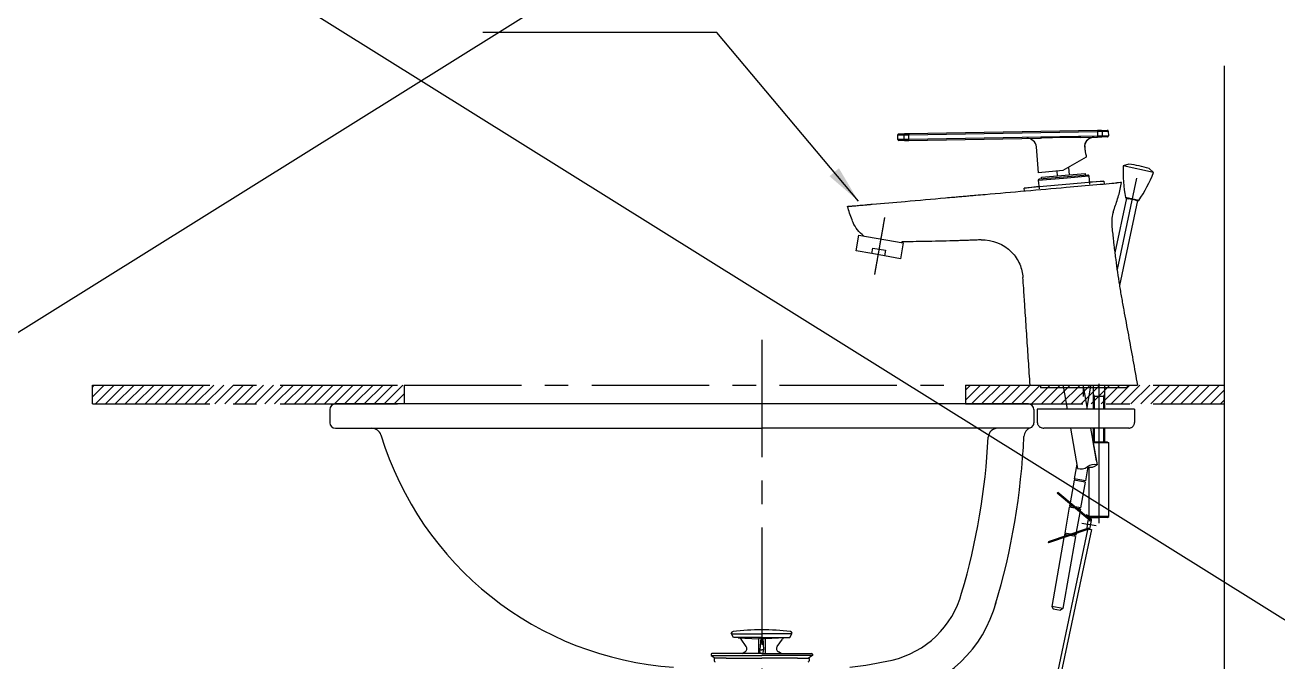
# Model space of a CAD drawing. Extents: x 283 to 7722, y -137 to 2100.
# Drawn here: x 1864 to 2531, y 672 to 1011 of the extents above; entities that cross this region are included whole.
import ezdxf

# ---------------------------------------------------------------- set-up
doc = ezdxf.new("R2010")
doc.units = 0
doc.header["$LTSCALE"] = 50
doc.header["$MEASUREMENT"] = 0
doc.linetypes.add('CENTER', pattern=[2, 1.25, -0.25, 0.25, -0.25])
doc.layers.get('0').update_dxf_attribs({"linetype": 'CONTINUOUS'})
for name, color, linetype in [('1', 1, 'CENTER'), ('3', 3, 'CONTINUOUS'), ('5', 5, 'CONTINUOUS'), ('7', 7, 'CONTINUOUS')]:
    doc.layers.add(name, color=color, linetype=linetype)
doc.styles.get("Standard").update_dxf_attribs({"font": 'NanumGothic.ttf'})
doc.dimstyles.get("Standard").update_dxf_attribs({"dimtxt": 2.5, "dimasz": 2, "dimexe": 2, "dimexo": 1, "dimgap": 2, "dimtad": 1, "dimdec": 0, "dimlfac": 10, "dimrnd": 1, "dimzin": 0, "dimdsep": 46, "dimtxsty": 'Standard', "dimcen": 0, "dimclrd": 7, "dimclre": 7, "dimclrt": 2, "dimadec": 0, "dimazin": 0, "dimtfac": 1, "dimtdec": 0, "dimtofl": 0, "dimtmove": 0, "dimatfit": 3, "dimfxl": 0, "dimtolj": 1, "dimtzin": 0, "dimarcsym": 0})

msp = doc.modelspace()

# ---------------------------------------------------------------- hatches: boundary and pattern name
h = msp.add_hatch()
h.set_pattern_fill('ANSI31', color=256, scale=30, style=0)
h.paths.add_polyline_path([(2365, 809.14283), (2503, 809.14283), (2503, 819.14283), (2365, 819.14283)])
h.paths.add_polyline_path([(1900, 809.14283), (2066, 809.14283), (2066, 819.14283), (1900, 819.14283)])

# ---------------------------------------------------------------- linework, layer by layer
for p, q in [((283.25589, -137.42071), (3867, 2100)), ((283.25589, 2100), (3867, -137.42071))]:
    msp.add_line(p, q)
at = {"ltscale": 0.5}
for p, q in [((2404.93588, 819.14283), (2404.93588, 817.66431)), ((2451.06411, 819.14283), (2451.06411, 817.66431))]:
    msp.add_line(p, q, dxfattribs=at)
at = {"layer": '1', "color": 7, "linetype": 'Continuous'}
for p, q in [((2435.27714, 954.73344), (2334.79574, 952.97954)), ((2334.80447, 952.47961), (2435.28587, 954.23352)), ((2437.51835, 954.77257), (2435.27714, 954.73344)), ((2435.27714, 954.73344), (2435.28587, 954.23352)), ((2435.28587, 954.23352), (2437.97531, 954.28047)), ((2435.28587, 954.23352), (2435.3295, 951.7339)), ((2437.51835, 954.77257), (2440.57798, 954.82597)), ((2437.97531, 954.28047), (2441.08663, 954.33478)), ((2438.01895, 951.78085), (2437.97531, 954.28047)), ((2441.08663, 954.33478), (2441.13026, 951.83516)), ((2329.00371, 952.37836), (2332.11502, 952.43267)), ((2329.04734, 949.87874), (2329.00371, 952.37836)), ((2332.15865, 949.93305), (2329.04734, 949.87874)), ((2329.4949, 952.88701), (2332.55454, 952.94042)), ((2332.61562, 949.44095), (2329.55599, 949.38754)), ((2332.11502, 952.43267), (2334.80447, 952.47961)), ((2332.11502, 952.43267), (2332.15865, 949.93305)), ((2334.8481, 949.97999), (2332.15865, 949.93305)), ((2334.79574, 952.97954), (2332.55454, 952.94042)), ((2332.61562, 949.44095), (2334.85682, 949.48007)), ((2334.79574, 952.97954), (2334.80447, 952.47961)), ((2334.8481, 949.97999), (2334.80447, 952.47961)), ((2435.3295, 951.7339), (2334.8481, 949.97999)), ((2334.85682, 949.48007), (2334.8481, 949.97999)), ((2334.85682, 949.48007), (2405.04746, 950.70525)), ((2426.42701, 951.07844), (2435.33823, 951.23398)), ((2438.01895, 951.78085), (2435.3295, 951.7339)), ((2435.33823, 951.23398), (2435.3295, 951.7339)), ((2435.33823, 951.23398), (2437.57943, 951.2731)), ((2440.63906, 951.3265), (2437.57943, 951.2731)), ((2441.13026, 951.83516), (2438.01895, 951.78085)), ((2403.97032, 932.2282), (2402.76426, 946.01347)), ((2429.25783, 941.50712), (2429.34304, 940.53319)), ((2429.34304, 940.53319), (2416.92085, 933.36123)), ((2419.93084, 935.09904), (2420.27548, 931.15983)), ((2438.7922, 927.76072), (2396.3543, 924.04789)), ((2403.81957, 928.21439), (2417.2682, 929.39099)), ((2403.81957, 928.21439), (2404.21178, 923.73151)), ((2416.92085, 933.36123), (2403.97032, 932.2282)), ((2417.22462, 929.88909), (2404.27409, 928.75606)), ((2405.5318, 929.86992), (2428.74314, 931.90065)), ((2405.61895, 928.87372), (2405.5318, 929.86992)), ((2413.99946, 930.61075), (2413.78283, 933.08679)), ((2430.17515, 931.02212), (2417.22462, 929.88909)), ((2417.2682, 929.39099), (2430.71683, 930.56759)), ((2428.74314, 931.90065), (2428.83029, 930.90445)), ((2430.71683, 930.56759), (2431.10903, 926.08472)), ((2430.99309, 927.41016), (2438.7922, 927.76072)), ((2438.7922, 927.76072), (2438.92216, 926.27518)), ((2396.3543, 924.04789), (2404.0958, 925.05696)), ((2396.48427, 922.56235), (2396.3543, 924.04789)), ((2306.76211, 890.64003), (2308.23811, 899.0109)), ((2308.23811, 899.0109), (2331.8735, 894.84334)), ((2331.8735, 894.84334), (2330.39749, 886.47248)), ((2331.16866, 895.45302), (2331.08565, 894.98227)), ((2315.20405, 889.15149), (2306.76211, 890.64003)), ((2315.20405, 889.15149), (2315.72499, 892.10592)), ((2321.95555, 887.96102), (2315.20405, 889.15149)), ((2315.72499, 892.10592), (2322.4765, 890.91544)), ((2322.4765, 890.91544), (2321.95555, 887.96102)), ((2330.39749, 886.47248), (2321.95555, 887.96102)), ((2451.06411, 817.66431), (2404.93588, 817.66431))]:
    msp.add_line(p, q, dxfattribs=at)
at = {"layer": '1', "color": 1}
msp.add_line((2256.5, 843.26651), (2256.5, 650.14283), dxfattribs=at)
at = {"layer": '1'}
for p, q in [((1900, 819.14283), (2066, 819.14283)), ((1900, 809.14283), (1900, 819.14283)), ((2066, 819.14283), (2066, 809.14283)), ((2066, 819.14283), (2365, 819.14283)), ((2365, 819.14283), (2365, 809.14283)), ((2365, 819.14283), (2503, 819.14283)), ((2503, 809.14283), (2503, 819.14283)), ((1900, 809.14283), (2066, 809.14283)), ((2365, 809.14283), (2503, 809.14283))]:
    msp.add_line(p, q, dxfattribs=at)
at = {"layer": '1', "color": 7, "linetype": 'Continuous'}
for centre, radius, start, end in [((2440.58671, 954.32605), 0.5, 1.00020906, 90.99999075), ((2329.50363, 952.38708), 0.5, 90.99999075, 181.00020906), ((2329.54726, 949.88746), 0.5, 181.00020906, 270.99999075), ((2397.78329, 945.5777), 5, 4.76016004, 90.99999075), ((2440.63034, 951.82643), 0.5, 270.99999075, 1.00020906), ((2404.31767, 928.25797), 0.5, 95.00014925, 185.00014155), ((2430.21873, 930.52401), 0.5, 5.00014155, 95.00014925), ((2464.39384, 905.51988), 21.5, 165.64525328, 185.92846745)]:
    msp.add_arc(centre, radius, start, end, dxfattribs=at)
at = {"layer": '1', "color": 7, "linetype": 'Continuous', "extrusion": (0, 0, -1)}
msp.add_arc((-2320.82406, 912.35196), 17, 305.65643169, 337.32487262, dxfattribs=at)
for centre, major_axis, ratio, start_param, end_param in [((2437.52707, 954.27264), (0.00873, -0.49992), 0.896618, 3.141592654, 4.71238898), ((2332.56326, 952.4405), (-0.00873, 0.49992), 0.896618, 4.71238898, 6.283185307), ((2332.60689, 949.94087), (-0.00873, 0.49992), 0.896618, 3.141592654, 4.71238898), ((2433.47809, 946.20075), (-0.08726, 4.99924), 0.978413, 4.644078119, 6.283185307), ((2433.62916, 946.20339), (0.08726, -4.99924), 0.999997, 1.661177217, 3.141787889), ((2437.5707, 951.77302), (0.00873, -0.49992), 0.896618, 4.71238898, 6.283185307), ((2464.39261, 905.51545), (-20.71889, 5.74262), 0.999735, 0.000012834, 0.097610156), ((2374.16602, 874.99171), (-19.98137, 7.93692), 1, 1.153488925, 1.989306429)]:
    msp.add_ellipse(centre, major_axis=major_axis, ratio=ratio, start_param=start_param, end_param=end_param, dxfattribs=at)
at = {"layer": '1', "color": 7, "linetype": 'Continuous'}
for points, knots in [([(2426.42701, 951.07844), (2425.07911, 951.05491), (2423.72908, 951.05271), (2420.74648, 951.04766), (2419.11312, 951.04646), (2416.9052, 951.02392), (2416.33052, 951.01624), (2414.66899, 950.98798), (2413.58217, 950.96173), (2410.94278, 950.88453), (2409.39031, 950.82767), (2406.90802, 950.74859), (2405.97743, 950.72149), (2405.04746, 950.70525)], [0, 0, 0, 0, 0.18944166, 0.18944166, 0.418460024, 0.418460024, 0.499035031, 0.499035031, 0.651443505, 0.651443505, 0.869303726, 0.869303726, 1, 1, 1, 1]), ([(2428.60413, 945.77434), (2428.6003, 945.56515), (2428.60139, 945.34221), (2428.61955, 944.78965), (2428.64402, 944.44721), (2428.71742, 943.79333), (2428.76669, 943.47259), (2428.87709, 942.88505), (2428.93955, 942.61072), (2429.05877, 942.13878), (2429.11673, 941.93657), (2429.20647, 941.63714), (2429.23917, 941.53605), (2429.25851, 941.47615), (2429.26116, 941.46788), (2429.26114, 941.46789)], [0, 0, 0, 0, 0.114939374, 0.114939374, 0.279353996, 0.279353996, 0.440312112, 0.440312112, 0.602680747, 0.602680747, 0.769066054, 0.769066054, 0.935926829, 0.935926829, 1, 1, 1, 1]), ([(2428.64455, 946.59469), (2428.63159, 946.43194), (2428.61994, 946.24943), (2428.60865, 945.9637), (2428.60588, 945.87022), (2428.60413, 945.77434)], [0, 0, 0, 0, 0.685433532, 0.685433532, 1, 1, 1, 1]), ([(2370.6216, 920.29967), (2372.24519, 920.44172), (2381.05985, 921.2129), (2397.07381, 922.61394), (2416.89925, 924.34844), (2429.52916, 925.45341), (2434.96567, 925.92904)], [0, 0, 0, 0, 0.075727638, 0.41110137, 0.746475102, 1, 1, 1, 1]), ([(2434.96568, 925.92904), (2437.2889, 926.13231), (2439.59474, 926.33404), (2443.51834, 926.6773), (2444.99613, 926.8066), (2445.63385, 926.86239)], [0, 0, 0, 0, 0.5, 0.5, 1, 1, 1, 1]), ([(2444.33184, 913.24936), (2445.18369, 915.45933), (2445.92894, 917.73111), (2447.1845, 922.34641), (2447.69579, 924.70009), (2448.08443, 927.07679)], [0, 0, 0, 0, 0.496999027, 0.496999027, 1, 1, 1, 1]), ([(2448.08443, 927.07679), (2448.08465, 927.07681), (2448.07915, 927.07633), (2447.97235, 927.06698), (2447.46206, 927.02234), (2446.27739, 926.91869), (2445.97284, 926.89205), (2445.63385, 926.86239)], [0, 0, 0, 0, 0.083269735, 0.083269735, 0.791492061, 0.791492061, 1, 1, 1, 1]), ([(2305.13806, 905.79838), (2304.95719, 906.23131), (2303.82721, 909.01464), (2302.87814, 911.86929), (2302.21089, 914.31451)], [0, 0, 0, 0, 0.156198051, 1, 1, 1, 1]), ([(2303.83126, 914.45627), (2303.90437, 914.46267), (2304.07819, 914.47788), (2304.53482, 914.51783), (2305.30473, 914.58519), (2306.51708, 914.69125), (2307.97674, 914.81895), (2309.63821, 914.96431), (2311.45458, 915.12323), (2313.37832, 915.29153), (2314.70029, 915.40719), (2315.36312, 915.46518)], [0, 0, 0, 0, 0.062499865, 0.125000071, 0.250000481, 0.375000892, 0.500001303, 0.625001713, 0.750002124, 0.875002535, 1, 1, 1, 1]), ([(2315.36317, 915.46518), (2321.20452, 915.97623), (2334.23572, 917.11632), (2348.62813, 918.37549), (2357.17553, 919.12329), (2358.53162, 919.24193)], [0, 0, 0, 0, 0.40612002, 0.90577848, 1, 1, 1, 1]), ([(2358.53162, 919.24193), (2359.53918, 919.33008), (2361.55451, 919.5064), (2363.56918, 919.68266), (2365.58394, 919.85893), (2367.5988, 920.03521), (2369.61429, 920.21155), (2370.6216, 920.29967)], [0, 0, 0, 0, 0.25, 0.5, 0.5, 0.75, 1, 1, 1, 1]), ([(2443.00882, 903.29927), (2443.1425, 902.01191), (2443.33871, 900.16283), (2443.60314, 897.75264), (2443.76047, 896.34845), (2443.8884, 895.22534), (2444.01774, 894.10239), (2444.18213, 892.69902), (2444.38399, 891.01552), (2444.59065, 889.33262), (2444.80233, 887.65033), (2445.23616, 884.28708), (2445.92782, 879.24748), (2446.78004, 873.66012), (2447.42716, 869.75706), (2447.81155, 867.52923), (2448.2014, 865.30236), (2448.69481, 862.51984), (2449.89878, 855.84533), (2451.75981, 845.84365), (2453.81312, 834.72792), (2455.37946, 825.82161), (2456.16644, 821.36915), (2456.55947, 819.14283)], [0, 0, 0, 0, 0.045535933, 0.065420601, 0.085305269, 0.095247603, 0.105189937, 0.125074605, 0.144959274, 0.164843942, 0.18472861, 0.204613278, 0.28415195, 0.363690622, 0.403459958, 0.423344626, 0.443229294, 0.48299863, 0.522767967, 0.681845311, 0.840922656, 0.920461328, 1, 1, 1, 1]), ([(2360.56226, 896.03157), (2355.43168, 895.87689), (2350.30024, 895.75034), (2340.89316, 895.56997), (2336.61699, 895.51227), (2332.34214, 895.4659)], [0, 0, 0, 0, 0.545543874, 0.545543874, 1, 1, 1, 1]), ([(2372.70807, 896.45119), (2371.69607, 896.41195), (2369.672, 896.33551), (2367.64777, 896.2633), (2365.62347, 896.19327), (2363.59909, 896.12543), (2361.57456, 896.06209), (2360.56226, 896.03157)], [0, 0, 0, 0, 0.25, 0.5, 0.5, 0.75, 1, 1, 1, 1]), ([(2389.53837, 890.02304), (2391.40068, 888.11847), (2392.88204, 885.87451), (2394.90537, 881.20492), (2395.45168, 878.78883), (2395.61278, 876.50378)], [0, 0, 0, 0, 0.5, 0.5, 1, 1, 1, 1]), ([(2399.44055, 819.14283), (2399.29791, 821.29026), (2399.01265, 825.5851), (2398.44213, 834.17479), (2397.72898, 844.91191), (2397.08709, 854.57531), (2396.65997, 861.01764), (2396.48204, 863.70194), (2396.33968, 865.84938), (2396.19688, 867.99679), (2395.95856, 871.54854), (2395.74962, 874.56299), (2395.61278, 876.50378)], [0, 0, 0, 0, 0.112308708, 0.224617416, 0.449234832, 0.673852248, 0.730006602, 0.786160956, 0.814238133, 0.84231531, 0.898469664, 1, 1, 1, 1]), ([(2399.44054, 819.14283), (2399.44055, 819.14283), (2399.48318, 819.14283), (2399.65334, 819.14283), (2399.81275, 819.14283), (2400.08255, 819.14283), (2400.28324, 819.14283), (2400.6888, 819.14283), (2401.42163, 819.14283), (2402.53943, 819.14283), (2403.8849, 819.14283), (2405.44742, 819.14283), (2407.2132, 819.14283), (2409.16781, 819.14283), (2412.00372, 819.14283), (2415.15014, 819.14283), (2418.53013, 819.14283), (2420.72255, 819.14283), (2422.51357, 819.14283), (2424.32562, 819.14283), (2427.5417, 819.14283), (2431.27456, 819.14283), (2434.95903, 819.14283), (2438.57383, 819.14283), (2442.89143, 819.14283), (2447.52689, 819.14283), (2451.40231, 819.14283), (2453.8389, 819.14283), (2455.06245, 819.14283), (2455.61701, 819.14283), (2456.30177, 819.14283), (2456.55946, 819.14283), (2456.55947, 819.14283)], [0, 0, 0, 0, 0.031250001, 0.031250001, 0.062500002, 0.070312502, 0.078125002, 0.093750003, 0.125000004, 0.156250004, 0.187500005, 0.218750006, 0.250000007, 0.281250008, 0.312500009, 0.375000011, 0.406250011, 0.437500012, 0.453125013, 0.468750013, 0.500000014, 0.562500016, 0.593750017, 0.625000018, 0.687500019, 0.750000021, 0.812500023, 0.875000025, 0.906250026, 0.921875026, 0.937500027, 1, 1, 1, 1])]:
    msp.add_open_spline(points, degree=3, knots=knots, dxfattribs=at)
for points, degree in [([(2302.21088, 914.3145), (2302.21089, 914.31451), (2302.75386, 914.36201), (2303.83126, 914.45627)], 3), ([(2443.67383, 911.25845), (2443.56478, 910.84907)], 1), ([(2443.00882, 903.29928), (2443.00882, 903.29927), (2443.00867, 903.29777), (2443.00836, 903.29479)], 3), ([(2443.00882, 903.29928), (2443.00882, 903.29927), (2443.00867, 903.29777), (2443.00836, 903.29479)], 3), ([(2332.34216, 895.46462), (2331.9509, 895.46069), (2331.55976, 895.45683), (2331.16866, 895.45299)], 3), ([(2373.32336, 896.47519), (2373.11827, 896.46715), (2372.91317, 896.45915), (2372.70807, 896.45119)], 3)]:
    msp.add_open_spline(points, degree=degree, dxfattribs=at)
at = {"layer": '1', "color": 1, "linetype": 'CENTER'}
msp.add_open_spline([(2316.73839, 878.11312), (2317.60663, 883.03715), (2322.07544, 908.38106)], degree=1, knots=[0, 0, 0.162681685, 1, 1], dxfattribs=at)
at = {"layer": '3', "color": 7}
for p, q in [((2398.5, 809.14283), (2029.5, 809.14283)), ((2026.5, 806.14283), (2026.5, 799.14283)), ((2401.5, 806.14283), (2401.5, 799.14283)), ((2029.5, 796.14283), (2256.5, 796.14283)), ((2399.06821, 796.14283), (2256.5, 796.14283))]:
    msp.add_line(p, q, dxfattribs=at)
at = {"layer": '3'}
for p, q in [((2241.5, 684.83724), (2240.26868, 686.96995)), ((2240.38522, 686.7681), (2256.5, 686.7681)), ((2256.5, 684.83724), (2241.5, 684.83724)), ((2244.01527, 684.65295), (2254.75, 683.95158)), ((2248.22534, 679.95795), (2245.50713, 683.81092)), ((2256.5, 684.83724), (2254.75, 683.95158)), ((2254.75, 683.95158), (2254.75, 676.23724)), ((2255.98232, 684.57525), (2255.55, 678.16737)), ((2272.61478, 686.7681), (2256.5, 686.7681)), ((2256.5, 684.83724), (2271.5, 684.83724)), ((2256.5, 684.83724), (2258.25, 683.95158)), ((2257.01768, 684.57525), (2257.45, 678.16737)), ((2268.98473, 684.65295), (2258.25, 683.95158)), ((2258.25, 683.95158), (2258.25, 676.23724)), ((2264.77466, 679.95795), (2267.49287, 683.81092)), ((2271.5, 684.83724), (2272.73132, 686.96995)), ((2229.5, 675.83724), (2229.5, 675.23724)), ((2229.5, 675.23724), (2256.5, 675.23724)), ((2229.5, 675.23724), (2231.64222, 673.73724)), ((2239.2, 676.23724), (2229.9, 676.23724)), ((2256.5, 676.23724), (2239.2, 676.23724)), ((2246.14358, 676.23724), (2247.5911, 677.07297)), ((2255.7531, 676.23724), (2255.55, 678.19157)), ((2255.55, 678.19157), (2256.5, 678.19157)), ((2257.45, 678.19157), (2256.5, 678.19157)), ((2256.5, 676.23724), (2273.8, 676.23724)), ((2283.5, 675.23724), (2256.5, 675.23724)), ((2257.2469, 676.23724), (2257.45, 678.19157)), ((2266.85642, 676.23724), (2265.4089, 677.07297)), ((2273.8, 676.23724), (2283.1, 676.23724)), ((2283.5, 675.23724), (2281.35778, 673.73724)), ((2283.5, 675.83724), (2283.5, 675.23724)), ((2231.19817, 673.53724), (2231.19817, 672.23724)), ((2237.5, 673.73724), (2231.39817, 673.73724)), ((2237.5, 673.73724), (2256.5, 673.73724)), ((2275.5, 673.73724), (2256.5, 673.73724)), ((2275.5, 673.73724), (2281.60183, 673.73724)), ((2281.80183, 673.53724), (2281.80183, 672.23724))]:
    msp.add_line(p, q, dxfattribs=at)
at = {"layer": '3', "color": 7}
for centre, radius, start, end in [((2029.5, 806.14283), 3, 90, 180), ((2398.5, 806.14283), 3, 360, 90), ((2029.5, 799.14283), 3, 180, 270), ((2048.92606, 791.14283), 5, 17.48779673, 90), ((2382.09076, 791.14283), 5, 90, 177.48567355), ((2401.12783, 791.58674), 5, 109.17644785, 177.65251712), ((2398.5, 799.14283), 3, 289.17644785, 360), ((2221.21398, 843.72671), 175.13402, 196.95796841, 266.19032236), ((2027.30378, 808.22079), 350.19782, 343.44461052, 357.24070056), ((2026.16475, 808.32822), 370.33666, 343.30742412, 357.4407157), ((2314.71702, 721.48433), 50, 282.98277212, 344.87100282), ((2314.71702, 721.48433), 69, 282.98277212, 344.87100282), ((2283.31981, 857.66739), 189.75554, 276.08127619, 282.98277212)]:
    msp.add_arc(centre, radius, start, end, dxfattribs=at)
at = {"layer": '3'}
for centre, radius, start, end in [((2241.35, 686.7681), 1.1, 97.32041367, 169.42619898), ((2256.5, 568.83724), 120, 90, 97.32041367), ((2256.5, 568.83724), 120, 82.67958633, 90), ((2271.65, 686.7681), 1.1, 10.57380102, 82.67958633), ((2243.87289, 682.65799), 2, 35.20232507, 86.26180949), ((2269.12711, 682.65799), 2, 93.73819051, 144.79767493), ((2229.9, 675.83724), 0.4, 90, 180), ((2246.5911, 678.80502), 2, 300, 35.20232507), ((2266.4089, 678.80502), 2, 144.79767493, 240), ((2283.1, 675.83724), 0.4, 0, 90), ((2231.39817, 673.53724), 0.2, 90, 180), ((2231.69817, 672.23724), 0.5, 180, 270), ((2281.30183, 672.23724), 0.5, 270, 0), ((2281.60183, 673.53724), 0.2, 0, 90)]:
    msp.add_arc(centre, radius, start, end, dxfattribs=at)
at = {"layer": '5'}
for p, q in [((2503, 819.14283), (2503, 989.14283)), ((2503, 59.14283), (2503, 809.14283))]:
    msp.add_line(p, q, dxfattribs=at)
at = {"layer": '7'}
for p, q in [((2452.03423, 936.73641), (2449.03246, 935.84095)), ((2465.17189, 932.4104), (2449.03246, 935.84095)), ((2452.03423, 936.73641), (2452.06455, 936.72997)), ((2462.76353, 934.45583), (2462.79385, 934.44938)), ((2462.79385, 934.44938), (2465.17189, 932.4104)), ((2456.08076, 929.32033), (2445.74059, 880.67362)), ((2450.73719, 918.60997), (2444.56296, 889.56253)), ((2456.60607, 917.3625), (2447.01738, 872.25125)), ((2457.28561, 917.53088), (2450.18488, 919.04019)), ((2450.57202, 918.64508), (2451.71533, 918.40206)), ((2455.62793, 917.57042), (2451.71533, 918.40206)), ((2455.62793, 917.57042), (2456.77124, 917.3274)), ((2416.9952, 818.64283), (2419.17626, 806.27346)), ((2427.65718, 818.64283), (2429.83824, 806.27346)), ((2427.9039, 813.01189), (2427.9039, 818.64283)), ((2431.65894, 818.64283), (2429.65806, 807.29529)), ((2433.17013, 806.27346), (2433.17013, 818.64283)), ((2433.17013, 806.27346), (2433.17013, 818.64283)), ((2433.67013, 813.20538), (2433.17013, 814.07141)), ((2436.17013, 745.64006), (2436.17013, 819.80057)), ((2438.67013, 813.20538), (2439.17013, 814.07141)), ((2439.17013, 806.27346), (2439.17013, 818.64283)), ((2439.17013, 806.27346), (2439.17013, 818.64283)), ((2433.17013, 813.20538), (2439.17013, 813.20538)), ((2433.67013, 806.27346), (2433.67013, 813.20538)), ((2438.67013, 806.27346), (2438.67013, 813.20538)), ((2403.28015, 806.27346), (2403.28015, 799.27346)), ((2455.06011, 806.27346), (2403.28015, 806.27346)), ((2455.06011, 806.27346), (2455.06011, 799.27346)), ((2452.06011, 796.27346), (2406.74681, 796.27346)), ((2420.93953, 796.27346), (2424.72886, 774.78307)), ((2431.60151, 796.27346), (2435.06934, 776.60638)), ((2433.17013, 788.72674), (2433.17013, 796.27346)), ((2433.67013, 788.72674), (2433.67013, 796.27346)), ((2438.67013, 788.72674), (2438.67013, 796.27346)), ((2439.17013, 788.72674), (2439.17013, 796.27346)), ((2432.70434, 790.01898), (2434.66755, 778.88505)), ((2440.67013, 788.72674), (2432.9322, 788.72674)), ((2441.36628, 788.32482), (2433.00307, 788.32482)), ((2440.67013, 788.72674), (2441.36628, 788.32482)), ((2441.36628, 749.12867), (2441.36628, 788.32482)), ((2424.32707, 777.06174), (2422.95489, 769.27973)), ((2430.16517, 775.61863), (2428.86374, 768.23784)), ((2430.97398, 749.12867), (2430.97398, 775.4695)), ((2422.83334, 768.59036), (2420.70181, 756.50185)), ((2425.78776, 768.06942), (2422.83334, 768.59036)), ((2425.90932, 768.75878), (2422.95489, 769.27973)), ((2423.32574, 768.50354), (2423.4473, 769.1929)), ((2428.74218, 767.54847), (2425.78776, 768.06942)), ((2428.86374, 768.23784), (2425.90932, 768.75878)), ((2428.74218, 767.54847), (2426.31111, 753.76117)), ((2428.24978, 767.6353), (2428.37133, 768.32466)), ((2413.7657, 761.51902), (2414.15056, 761.97933)), ((2431.16922, 746.96799), (2413.7657, 761.51902)), ((2431.55408, 747.42829), (2414.15056, 761.97933)), ((2420.28071, 754.11369), (2417.84964, 740.32638)), ((2423.23513, 753.59274), (2420.28071, 754.11369)), ((2420.58162, 755.82025), (2420.40226, 754.80305)), ((2422.17129, 754.49113), (2420.40226, 754.80305)), ((2420.77311, 754.02686), (2420.89467, 754.71623)), ((2426.31111, 753.76117), (2423.35669, 754.28211)), ((2423.24864, 753.59036), (2423.23513, 753.59274)), ((2425.89138, 751.38077), (2424.02964, 740.82233)), ((2426.18956, 753.0718), (2424.43403, 753.38135)), ((2425.69715, 753.15862), (2425.81871, 753.84799)), ((2426.18956, 753.0718), (2426.01157, 752.06237)), ((2429.4244, 749.991), (2429.03954, 749.53069)), ((2431.76141, 748.03703), (2429.4244, 749.991)), ((2441.36628, 749.12867), (2430.97398, 749.12867)), ((2431.67013, 748.72674), (2430.97398, 749.12867)), ((2431.16922, 746.96799), (2431.55408, 747.42829)), ((2431.55408, 747.42829), (2431.46376, 746.91605)), ((2431.67013, 748.72674), (2432.67013, 748.72674)), ((2432.67013, 748.72674), (2436.17013, 748.72674)), ((2440.67013, 748.72674), (2436.17013, 748.72674)), ((2440.67013, 748.72674), (2441.36628, 749.12867)), ((2430.07109, 742.12683), (2391.50452, 559.81576)), ((2432.09557, 742.23522), (2393.41838, 559.4109)), ((2430.47956, 743.03049), (2409.01735, 735.6828)), ((2430.71214, 742.47593), (2409.21169, 735.11514)), ((2426.97861, 745.67605), (2434.66177, 744.3213)), ((2430.2658, 747.12728), (2429.57121, 743.18805)), ((2429.57121, 743.18805), (2430.76917, 742.97682)), ((2430.2658, 747.12728), (2431.46376, 746.91605)), ((2430.47956, 743.03049), (2430.6739, 742.46284)), ((2430.67884, 742.46458), (2430.76917, 742.97682)), ((2430.71684, 742.47833), (2432.09557, 742.23522)), ((2431.26973, 742.36039), (2432.10478, 747.09621)), ((2409.01735, 735.6828), (2409.21169, 735.11514)), ((2417.42666, 737.92758), (2410.9558, 701.22951)), ((2423.63693, 738.59513), (2416.86465, 700.18762)), ((2417.72808, 739.63701), (2417.54567, 738.60251)), ((2419.60217, 739.30656), (2417.72808, 739.63701)), ((2420.80406, 739.80544), (2417.84964, 740.32638)), ((2418.22049, 739.55019), (2418.34204, 740.23956)), ((2420.97256, 739.77572), (2420.80406, 739.80544)), ((2423.63693, 738.59513), (2420.82486, 739.09097)), ((2423.75848, 739.28449), (2422.19526, 739.56013)), ((2423.14452, 738.68195), (2423.26608, 739.37132)), ((2423.91064, 740.1474), (2423.75848, 739.28449)), ((2410.9558, 701.22951), (2411.76696, 700.07106)), ((2416.86465, 700.18762), (2410.9558, 701.22951)), ((2411.76696, 700.07106), (2415.70619, 699.37646)), ((2416.86465, 700.18762), (2415.70619, 699.37646))]:
    msp.add_line(p, q, dxfattribs=at)
for centre, radius, start, end in [((2518.9375, 932.19608), 70, 177.01529003, 190.83267111), ((2447.08083, 886.97896), 50, 71.72041936, 84.27958064), ((2399.82796, 957.5136), 70, 325.16732889, 338.98470997), ((2450.67597, 919.13416), 0.5, 190.83267111, 258), ((2456.8752, 917.81647), 0.5, 258, 325.16732889), ((2426.43269, 780.23695), 5.71383, 252.65085588, 307.34914412), ((2433.36552, 771.1525), 5.71383, 72.65085588, 127.34914412), ((2431.60293, 781.14861), 5.71383, 252.65085588, 307.34914412), ((2431.11997, 747.26986), 1, 350, 50.10109816)]:
    msp.add_arc(centre, radius, start, end, dxfattribs=at)
for points in [[(2403.28015, 799.27346), (2403.34523, 798.68974), (2403.53666, 798.13168), (2403.83972, 797.62756), (2404.2372, 797.19203), (2404.70788, 796.83715), (2405.26512, 796.55456), (2405.93993, 796.35331), (2406.74681, 796.27346)], [(2452.06011, 796.27346), (2452.64408, 796.33084), (2453.20729, 796.50146), (2453.72639, 796.77876), (2454.18141, 797.15212), (2454.55477, 797.60713), (2454.83209, 798.12624), (2455.00272, 798.68945), (2455.06011, 799.27346)]]:
    msp.add_spline(points, degree=3, dxfattribs=at)

# ---------------------------------------------------------------- leaders
msp.add_leader([(2307.96344, 917.17281), (2232.62841, 1006.96897), (2108.02094, 1006.96897)], dimstyle='Standard', override={"dimtxt": 20, "dimasz": 20, "dimexe": 10, "dimexo": 8, "dimgap": 10, "dimtad": 0, "dimtoh": 1, "dimdec": 4, "dimlfac": 1, "dimzin": 8, "dimclrd": 3, "dimclre": 3, "dimtdec": 4, "dimarcsym": 1})

doc.saveas('drawing.dxf')
